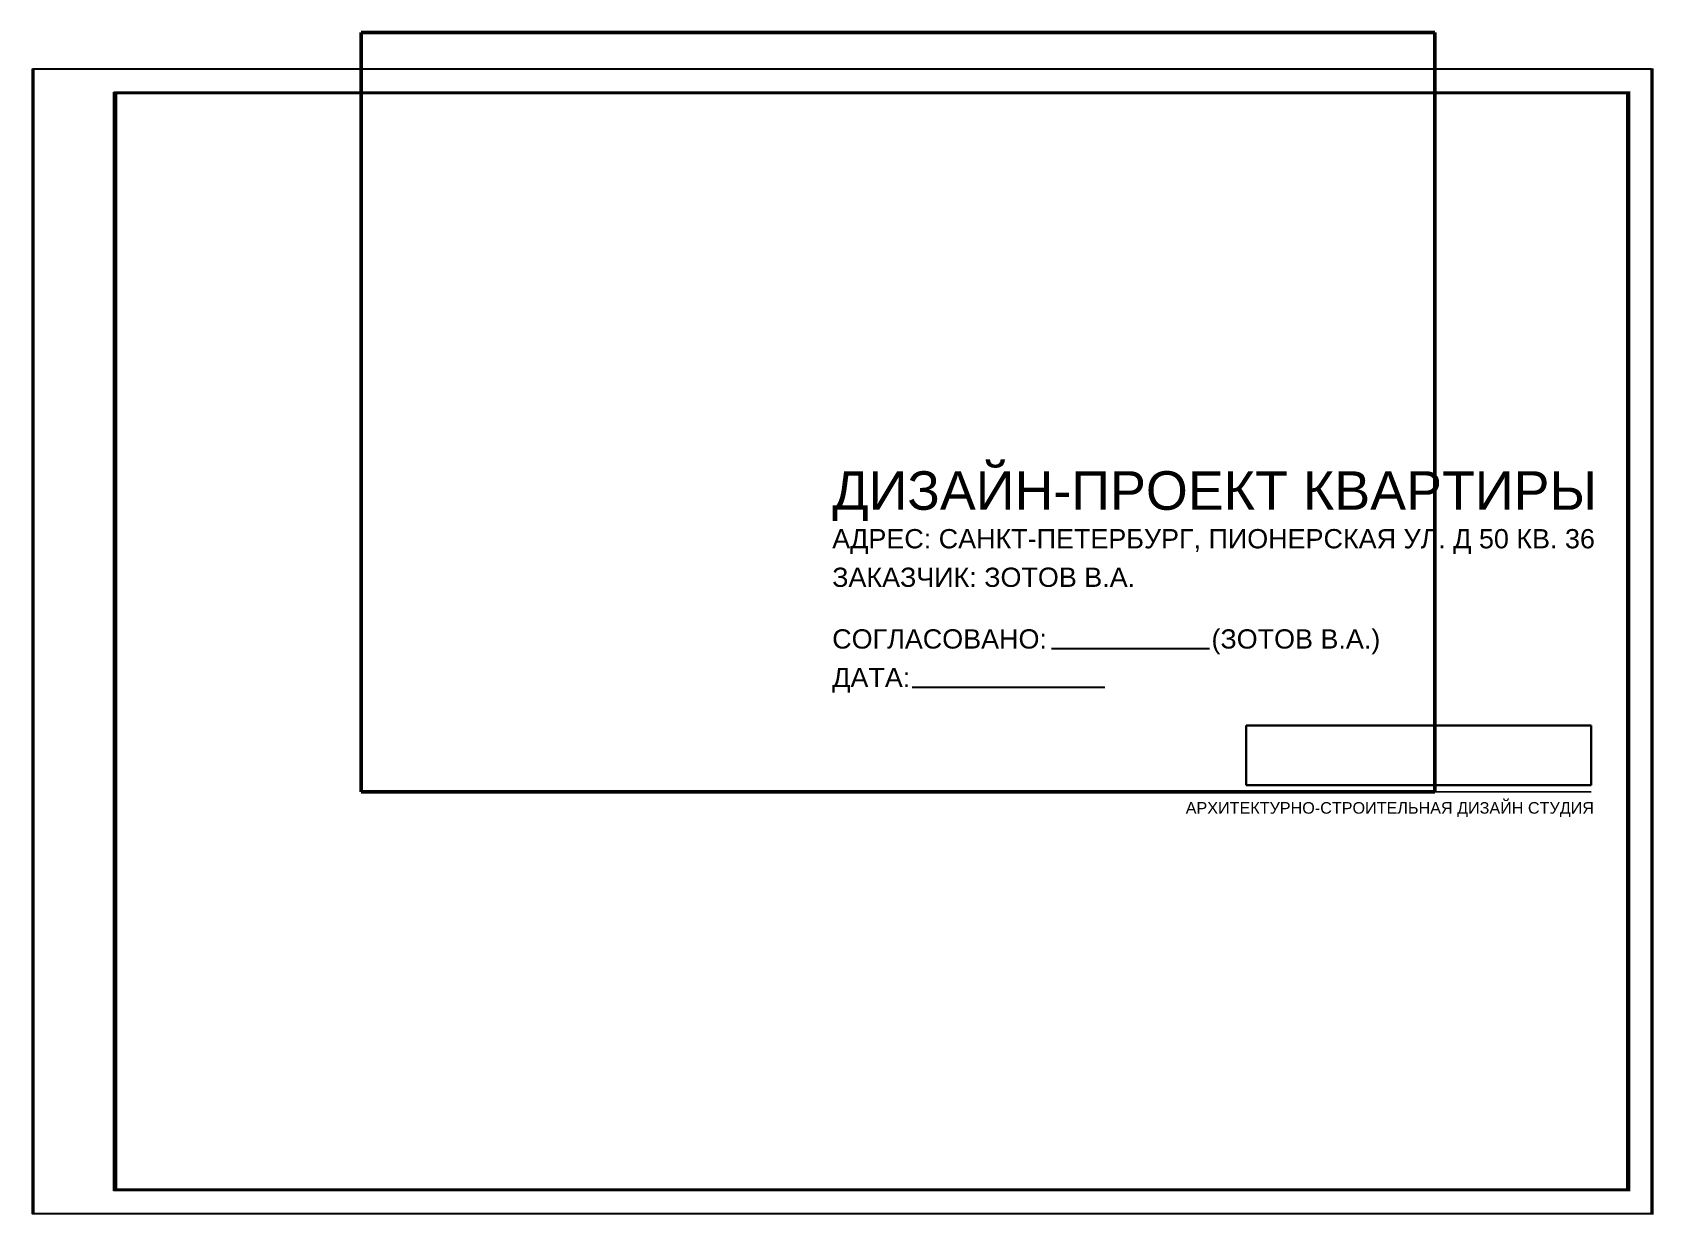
# Model space of a CAD drawing. Header units: millimetres. Extents: x 653176 to 972033, y 753746 to 925850.
# Drawn here: x 653176 to 674206, y 780209 to 795543 of the extents above; entities that cross this region are included whole.
import ezdxf

# ---------------------------------------------------------------- set-up
doc = ezdxf.new("R2010")
doc.units = ezdxf.units.MM
doc.header["$LTSCALE"] = 10
for name, color, linetype, lineweight in [('AL', 7, 'Continuous', 30), ('stamp', 253, 'Continuous', 18), ('ЛОГО', 250, 'Continuous', 30), ('размh150', 7, 'Continuous', 9), ('шахты', 22, 'Continuous', 18)]:
    doc.layers.add(name, color=color, linetype=linetype, lineweight=lineweight)
doc.layers.add('ramka', color=7, linetype='Continuous')
doc.styles.get("Standard").update_dxf_attribs({"font": 'arial.ttf', "height": 150})
picture_1 = doc.add_image_def('image2.png', size_in_pixel=(1342, 231))
picture_2 = doc.add_image_def('image3.jpg', size_in_pixel=(2482, 1755))

msp = doc.modelspace()

# ---------------------------------------------------------------- linework, layer by layer
at = {"layer": 'AL', "color": 7, "lineweight": 50, "const_width": 20}
for points in [[(653196, 795069.1), (674196, 795069.1), (674196, 780219.1), (653196, 780219.1), (653196, 795069.1)], [(673397.2, 785693.8), (663551, 785693.8)]]:
    msp.add_lwpolyline(points, dxfattribs=at)
for points in [[(654246, 794769.1), (673896, 794769.1), (673896, 780519.1), (654246, 780519.1)], [(654256, 794759.1), (673886, 794759.1), (673886, 780529.1), (654256, 780529.1)], [(654266, 794749.1), (673876, 794749.1), (673876, 780539.1), (654266, 780539.1)]]:
    msp.add_lwpolyline(points, close=True, dxfattribs=at)
at = {"layer": 'ramka', "ltscale": 10}
msp.add_lwpolyline([(653176, 795069.1), (674176, 795069.1), (674176, 780219.1), (653176, 780219.1), (653176, 795069.1)], dxfattribs=at)
at = {"layer": 'размh150'}
for points in [[(654226, 794769.1), (673876, 794769.1), (673876, 780519.1), (654226, 780519.1)], [(654236, 794759.1), (673866, 794759.1), (673866, 780529.1), (654236, 780529.1)], [(654246, 794749.1), (673856, 794749.1), (673856, 780539.1), (654246, 780539.1)]]:
    msp.add_lwpolyline(points, close=True, dxfattribs=at)
at = {"layer": 'шахты', "color": 0, "lineweight": 25}
for points in [[(666395, 787550.8), (668446, 787550.8)], [(664588.2, 787050.8), (667088.2, 787050.8)]]:
    msp.add_lwpolyline(points, dxfattribs=at)

# ---------------------------------------------------------------- texts
at = {"layer": 'stamp', "color": 7}
for s, height, p in [('ДИЗАЙН-ПРОЕКТ КВАРТИРЫ', 500, (663551, 789350.8)), ('АДРЕС: САНКТ-ПЕТЕРБУРГ, ПИОНЕРСКАЯ УЛ. Д 50 КВ. 36', 250, (663551, 788850.8)), ('ЗАКАЗЧИК: ЗОТОВ В.А.', 250, (663551, 788350.8)), ('СОГЛАСОВАНО:                      (ЗОТОВ В.А.)', 250, (663551, 787550.8)), ('ДАТА:', 250, (663551, 787050.8)), ('АРХИТЕКТУРНО-СТРОИТЕЛЬНАЯ ДИЗАЙН СТУДИЯ', 150, (668136.8, 785409.1))]:
    msp.add_text(s, height=height, dxfattribs=at).set_placement(p)

# ---------------------------------------------------------------- pictures from other files: only their frames are drawn
at = {"layer": 'ЛОГО', "color": 7, "true_color": 0xffffff}
image = msp.add_image(picture_1, insert=(668922.6, 785780.8), size_in_units=(4473.3, 770), dxfattribs=at)
image.dxf.flags = 7
at = {"layer": 'размh150', "lineweight": 50}
image = msp.add_image(picture_2, insert=(657439, 785693.8), size_in_units=(13929, 9849.1), dxfattribs=at)
image.dxf.flags = 7

doc.saveas('drawing.dxf')
